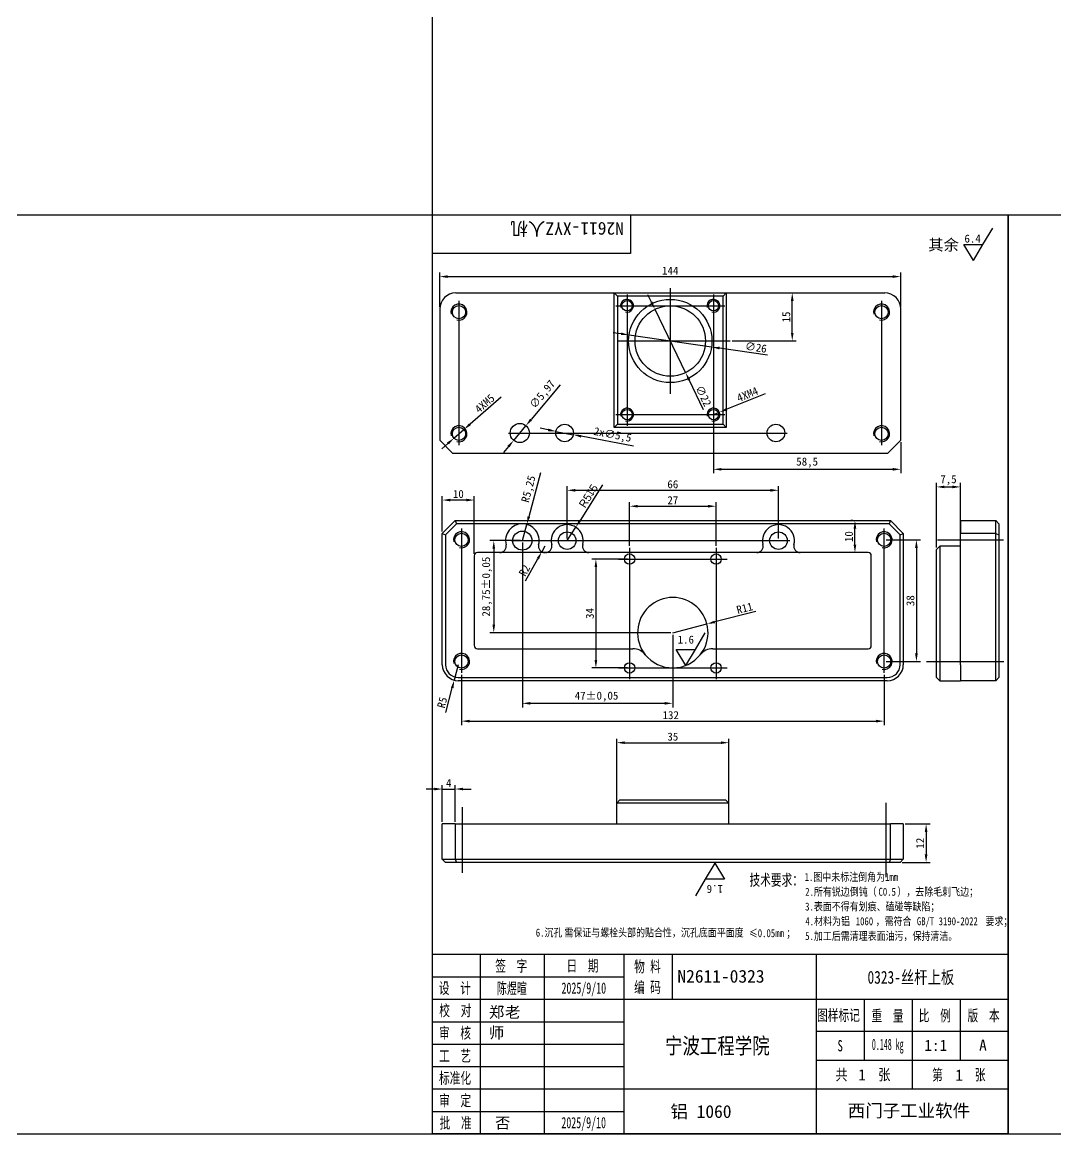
# Model space of a CAD drawing. Header units: millimetres. Extents: x 0 to 6044, y -1712 to 410.
# Drawn here: x 1626 to 1948.8, y -1711.9 to -1364.7 of the extents above; entities that cross this region are included whole.
import ezdxf
from ezdxf.lldxf.tags import DXFTag

# ---------------------------------------------------------------- set-up
doc = ezdxf.new("R2010")
doc.units = ezdxf.units.MM
for name, color, linetype in [('0323-丝杆上板', 7, 'Continuous'), ('Default', 7, 'Continuous'), ('图框', 7, 'Continuous')]:
    doc.layers.add(name, color=color, linetype=linetype)
doc.styles.add('MtXpl_', font='SimSun.ttf')
doc.styles.add('MtXpl__1', font='')
doc.styles.add('MtXpl_gdt_shx', font='gdt.shx')
doc.styles.add('MtXpl_MS_PGothic', font='MS PGothic.ttf')
doc.styles.get('MtXpl__1').set_extended_font_data('SimSun', bold=True)
tags = doc.linetypes.add('CENTER2', pattern=[28.575, 19.05, -3.175, 3.175, -3.175]).pattern_tags.tags
tags[10:11] = [DXFTag(74, 4), DXFTag(75, 0), DXFTag(340, '0'), DXFTag(46, 0.0), DXFTag(50, 0.0), DXFTag(44, 0.0), DXFTag(45, 0.0)]
tags[8:9] = [DXFTag(74, 4), DXFTag(75, 0), DXFTag(340, '0'), DXFTag(46, 0.0), DXFTag(50, 0.0), DXFTag(44, 0.0), DXFTag(45, 0.0)]
tags[6:7] = [DXFTag(74, 4), DXFTag(75, 0), DXFTag(340, '0'), DXFTag(46, 0.0), DXFTag(50, 0.0), DXFTag(44, 0.0), DXFTag(45, 0.0)]
tags[4:5] = [DXFTag(74, 4), DXFTag(75, 0), DXFTag(340, '0'), DXFTag(46, 0.0), DXFTag(50, 0.0), DXFTag(44, 0.0), DXFTag(45, 0.0)]

msp = doc.modelspace()

# ---------------------------------------------------------------- linework, layer by layer
for p, q in [((1754, -1137.973), (1754, -1711.945)), ((1544, -1424.945), (1844.71, -1424.945)), ((1754, -1424.945), (1754, -1711.945)), ((1934, -1424.945), (2144, -1424.945)), ((1811.705, -1610.39), (1811.705, -1588.536)), ((1846.705, -1610.39), (1846.705, -1588.536)), ((1544, -1711.945), (1754, -1711.945)), ((1754, -1711.945), (4874, -1711.945))]:
    msp.add_line(p, q)
at = {"color": 4}
for p, q in [((1926.089, -1434.162), (1929.176, -1429.017)), ((1920.089, -1434.162), (1926.089, -1434.162)), ((1923.089, -1439.162), (1920.089, -1434.162)), ((1923.089, -1439.162), (1926.089, -1434.162)), ((1756.408, -1453.679), (1756.408, -1442.945)), ((1758.908, -1444.195), (1897.908, -1444.195)), ((1900.408, -1453.679), (1900.408, -1442.945)), ((1822.52, -1452.156), (1821.43, -1449.906)), ((1846.533, -1449.304), (1867.76, -1449.304)), ((1823.61, -1454.405), (1833.205, -1474.203)), ((1866.51, -1461.804), (1866.51, -1451.804)), ((1813.069, -1462.074), (1810.595, -1461.714)), ((1815.543, -1462.433), (1841.272, -1466.175)), ((1847.782, -1464.304), (1867.76, -1464.304)), ((1858.796, -1468.723), (1843.746, -1466.535)), ((1793.997, -1477.964), (1784.921, -1488.842)), ((1838.838, -1485.826), (1834.295, -1476.453)), ((1775.6, -1481.831), (1765.854, -1490.307)), ((1858.051, -1480.768), (1846.079, -1485.615)), ((1841.908, -1487.304), (1843.761, -1486.554)), ((1760.848, -1494.661), (1763.967, -1491.948)), ((1779.495, -1495.346), (1783.32, -1490.762)), ((1790.252, -1492.061), (1787.798, -1491.588)), ((1792.707, -1492.534), (1798.108, -1493.575)), ((1841.908, -1490.929), (1841.908, -1505.632)), ((1758.962, -1496.301), (1757.075, -1497.942)), ((1816.928, -1497.201), (1800.563, -1494.048)), ((1900.408, -1495.929), (1900.408, -1505.632)), ((1777.894, -1497.266), (1776.292, -1499.185)), ((1787.919, -1505.51), (1784.226, -1519.187)), ((1844.408, -1504.382), (1897.908, -1504.382)), ((1796.205, -1526.044), (1796.205, -1509.694)), ((1807.28, -1509.234), (1800.227, -1520.338)), ((1862.205, -1526.044), (1862.205, -1509.694)), ((1911.561, -1528.794), (1911.561, -1508.634)), ((1914.061, -1509.884), (1916.561, -1509.884)), ((1919.061, -1527.794), (1919.061, -1508.634)), ((1757.205, -1523.794), (1757.205, -1512.742)), ((1767.205, -1530.794), (1767.205, -1512.742)), ((1798.705, -1510.944), (1859.705, -1510.944)), ((1764.705, -1513.992), (1759.705, -1513.992)), ((1815.705, -1528.294), (1815.705, -1514.664)), ((1818.205, -1515.914), (1840.205, -1515.914)), ((1842.705, -1528.294), (1842.705, -1514.664)), ((1885.47, -1520.419), (1884.845, -1520.419)), ((1782.205, -1526.669), (1783.574, -1521.6)), ((1796.205, -1526.669), (1798.886, -1522.448)), ((1886.095, -1527.919), (1886.095, -1522.919)), ((1781.58, -1526.669), (1772.028, -1526.669)), ((1782.205, -1527.294), (1782.205, -1578.74)), ((1895.83, -1526.419), (1906.548, -1526.419)), ((1773.278, -1529.169), (1773.278, -1552.919)), ((1789.241, -1528.419), (1788.264, -1530.164)), ((1885.47, -1530.419), (1884.845, -1530.419)), ((1905.298, -1528.919), (1905.298, -1561.919)), ((1783.177, -1539.254), (1787.043, -1532.346)), ((1815.08, -1532.419), (1803.924, -1532.419)), ((1805.174, -1534.919), (1805.174, -1563.919)), ((1855.125, -1548.775), (1842.283, -1552.067)), ((1828.58, -1555.419), (1772.028, -1555.419)), ((1829.205, -1555.419), (1839.861, -1552.687)), ((1829.205, -1556.044), (1829.205, -1578.74)), ((1836.254, -1560.655), (1839.341, -1555.51)), ((1830.254, -1560.655), (1836.254, -1560.655)), ((1833.254, -1565.655), (1830.254, -1560.655)), ((1833.254, -1565.655), (1836.254, -1560.655)), ((1762.205, -1565.419), (1760.934, -1570.254)), ((1895.83, -1564.419), (1906.548, -1564.419)), ((1763.205, -1568.544), (1763.205, -1584.305)), ((1815.08, -1566.419), (1803.924, -1566.419)), ((1895.205, -1568.544), (1895.205, -1584.305)), ((1758.285, -1580.329), (1760.298, -1572.672)), ((1784.705, -1577.49), (1826.705, -1577.49)), ((1765.705, -1583.055), (1892.705, -1583.055)), ((1814.205, -1589.786), (1844.205, -1589.786)), ((1757.205, -1614.548), (1757.205, -1603.012)), ((1761.205, -1614.548), (1761.205, -1603.012)), ((1754.705, -1604.262), (1752.205, -1604.262)), ((1757.205, -1604.262), (1761.205, -1604.262)), ((1763.705, -1604.262), (1766.205, -1604.262)), ((1901.83, -1615.173), (1909.566, -1615.173)), ((1908.316, -1617.673), (1908.316, -1624.673)), ((1842.335, -1627.44), (1839.335, -1632.44)), ((1842.335, -1627.44), (1845.335, -1632.44)), ((1900.83, -1627.173), (1909.566, -1627.173)), ((1839.335, -1632.44), (1836.248, -1637.585)), ((1845.335, -1632.44), (1839.335, -1632.44))]:
    msp.add_line(p, q, dxfattribs=at)
for points in [[(1758.908, -1443.778), (1758.908, -1444.612), (1756.408, -1444.195)], [(1897.908, -1443.778), (1897.908, -1444.612), (1900.408, -1444.195)], [(1866.093, -1451.804), (1866.926, -1451.804), (1866.51, -1449.304)], [(1822.895, -1451.974), (1822.145, -1452.337), (1823.61, -1454.405)], [(1813.129, -1461.661), (1813.009, -1462.486), (1815.543, -1462.433)], [(1866.093, -1461.804), (1866.926, -1461.804), (1866.51, -1464.304)], [(1843.806, -1466.122), (1843.686, -1466.947), (1841.272, -1466.175)], [(1834.67, -1476.271), (1833.92, -1476.634), (1833.205, -1474.203)], [(1845.922, -1485.229), (1846.235, -1486.002), (1843.761, -1486.554)], [(1784.601, -1488.575), (1785.241, -1489.109), (1783.32, -1490.762)], [(1765.58, -1489.993), (1766.127, -1490.622), (1763.967, -1491.948)], [(1790.331, -1491.652), (1790.174, -1492.47), (1792.707, -1492.534)], [(1758.688, -1495.987), (1759.235, -1496.616), (1760.848, -1494.661)], [(1777.574, -1496.999), (1778.214, -1497.533), (1779.495, -1495.346)], [(1800.642, -1493.638), (1800.484, -1494.457), (1798.108, -1493.575)], [(1844.408, -1503.965), (1844.408, -1504.798), (1841.908, -1504.382)], [(1897.908, -1503.965), (1897.908, -1504.798), (1900.408, -1504.382)], [(1914.061, -1509.467), (1914.061, -1510.301), (1911.561, -1509.884)], [(1916.561, -1509.467), (1916.561, -1510.301), (1919.061, -1509.884)], [(1759.705, -1513.576), (1759.705, -1514.409), (1757.205, -1513.992)], [(1764.705, -1513.576), (1764.705, -1514.409), (1767.205, -1513.992)], [(1798.705, -1510.527), (1798.705, -1511.361), (1796.205, -1510.944)], [(1859.705, -1510.527), (1859.705, -1511.361), (1862.205, -1510.944)], [(1818.205, -1515.497), (1818.205, -1516.33), (1815.705, -1515.914)], [(1840.205, -1515.497), (1840.205, -1516.33), (1842.705, -1515.914)], [(1783.824, -1519.078), (1784.628, -1519.295), (1783.574, -1521.6)], [(1799.875, -1520.115), (1800.578, -1520.561), (1798.886, -1522.448)], [(1885.678, -1522.919), (1886.512, -1522.919), (1886.095, -1520.419)], [(1772.861, -1529.169), (1773.695, -1529.169), (1773.278, -1526.669)], [(1904.881, -1528.919), (1905.714, -1528.919), (1905.298, -1526.419)], [(1786.68, -1532.142), (1787.407, -1532.549), (1788.264, -1530.164)], [(1885.678, -1527.919), (1886.512, -1527.919), (1886.095, -1530.419)], [(1804.757, -1534.919), (1805.591, -1534.919), (1805.174, -1532.419)], [(1842.179, -1551.663), (1842.386, -1552.47), (1839.861, -1552.687)], [(1772.861, -1552.919), (1773.695, -1552.919), (1773.278, -1555.419)], [(1904.881, -1561.919), (1905.714, -1561.919), (1905.298, -1564.419)], [(1804.757, -1563.919), (1805.591, -1563.919), (1805.174, -1566.419)], [(1759.895, -1572.566), (1760.701, -1572.778), (1760.934, -1570.254)], [(1784.705, -1577.074), (1784.705, -1577.907), (1782.205, -1577.49)], [(1826.705, -1577.074), (1826.705, -1577.907), (1829.205, -1577.49)], [(1765.705, -1582.639), (1765.705, -1583.472), (1763.205, -1583.055)], [(1892.705, -1582.639), (1892.705, -1583.472), (1895.205, -1583.055)], [(1814.205, -1589.37), (1814.205, -1590.203), (1811.705, -1589.786)], [(1844.205, -1589.37), (1844.205, -1590.203), (1846.705, -1589.786)], [(1754.705, -1603.846), (1754.705, -1604.679), (1757.205, -1604.262)], [(1763.705, -1603.846), (1763.705, -1604.679), (1761.205, -1604.262)], [(1907.899, -1617.673), (1908.732, -1617.673), (1908.316, -1615.173)], [(1907.899, -1624.673), (1908.732, -1624.673), (1908.316, -1627.173)]]:
    msp.add_solid(points, dxfattribs=at)
at = {"layer": '0323-丝杆上板', "color": 7, "linetype": 'Continuous'}
for p, q in [((1761.408, -1449.304), (1810.908, -1449.304)), ((1810.908, -1491.304), (1810.908, -1449.304)), ((1810.908, -1449.304), (1845.908, -1449.304)), ((1810.908, -1449.304), (1811.908, -1450.304)), ((1844.908, -1450.304), (1811.908, -1450.304)), ((1811.908, -1450.304), (1811.908, -1490.304)), ((1845.908, -1449.304), (1844.908, -1450.304)), ((1844.908, -1490.304), (1844.908, -1450.304)), ((1845.908, -1449.304), (1895.408, -1449.304)), ((1845.908, -1449.304), (1845.908, -1491.304)), ((1756.408, -1454.304), (1756.408, -1495.304)), ((1900.408, -1495.304), (1900.408, -1454.304)), ((1811.908, -1490.304), (1810.908, -1491.304)), ((1845.908, -1491.304), (1810.908, -1491.304)), ((1811.908, -1490.304), (1844.908, -1490.304)), ((1844.908, -1490.304), (1845.908, -1491.304)), ((1760.408, -1499.304), (1756.408, -1495.304)), ((1900.408, -1495.304), (1896.408, -1499.304)), ((1760.408, -1499.304), (1896.408, -1499.304)), ((1757.205, -1524.419), (1761.205, -1520.419)), ((1761.205, -1520.419), (1897.205, -1520.419)), ((1761.205, -1520.419), (1761.62, -1521.419)), ((1897.205, -1520.419), (1896.791, -1521.419)), ((1897.205, -1520.419), (1901.205, -1524.419)), ((1919.061, -1520.419), (1930.061, -1520.419)), ((1919.061, -1520.419), (1919.061, -1524.419)), ((1930.061, -1524.419), (1930.061, -1520.419)), ((1930.061, -1520.419), (1931.061, -1521.419)), ((1761.62, -1521.419), (1758.205, -1524.833)), ((1782.205, -1521.419), (1761.62, -1521.419)), ((1896.791, -1521.419), (1782.205, -1521.419)), ((1900.205, -1524.833), (1896.791, -1521.419)), ((1931.061, -1521.419), (1931.061, -1524.833)), ((1757.205, -1524.419), (1758.205, -1524.833)), ((1757.205, -1565.419), (1757.205, -1524.419)), ((1758.205, -1524.833), (1758.205, -1565.419)), ((1900.205, -1524.833), (1901.205, -1524.419)), ((1900.205, -1565.419), (1900.205, -1524.833)), ((1901.205, -1524.419), (1901.205, -1565.419)), ((1930.061, -1524.419), (1919.061, -1524.419)), ((1919.061, -1565.419), (1919.061, -1524.419)), ((1930.061, -1524.419), (1931.061, -1524.833)), ((1930.061, -1565.419), (1930.061, -1524.419)), ((1931.061, -1524.833), (1931.061, -1565.419)), ((1775.17, -1530.419), (1768.205, -1530.419)), ((1789.241, -1530.419), (1775.17, -1530.419)), ((1789.428, -1530.419), (1789.241, -1530.419)), ((1802.983, -1530.419), (1789.428, -1530.419)), ((1855.428, -1530.419), (1802.983, -1530.419)), ((1868.983, -1530.419), (1855.428, -1530.419)), ((1890.205, -1530.419), (1868.983, -1530.419)), ((1911.561, -1529.419), (1912.561, -1528.419)), ((1911.561, -1569.419), (1911.561, -1529.419)), ((1919.061, -1528.419), (1912.561, -1528.419)), ((1912.561, -1528.419), (1912.561, -1570.419)), ((1767.205, -1531.419), (1767.205, -1559.419)), ((1891.205, -1559.419), (1891.205, -1531.419)), ((1768.205, -1560.419), (1816.715, -1560.419)), ((1841.695, -1560.419), (1890.205, -1560.419)), ((1919.061, -1565.419), (1919.061, -1570.419)), ((1930.061, -1570.419), (1930.061, -1565.419)), ((1931.061, -1565.419), (1931.061, -1569.419)), ((1762.205, -1569.419), (1896.205, -1569.419)), ((1896.205, -1570.419), (1762.205, -1570.419)), ((1912.561, -1570.419), (1911.561, -1569.419)), ((1912.561, -1570.419), (1919.061, -1570.419)), ((1930.061, -1570.419), (1919.061, -1570.419)), ((1931.061, -1569.419), (1930.061, -1570.419)), ((1812.705, -1607.673), (1811.705, -1608.673)), ((1811.705, -1615.173), (1811.705, -1608.673)), ((1846.705, -1608.673), (1811.705, -1608.673)), ((1812.705, -1607.673), (1845.705, -1607.673)), ((1845.705, -1607.673), (1846.705, -1608.673)), ((1846.705, -1615.173), (1846.705, -1608.673)), ((1757.205, -1626.173), (1757.205, -1615.173)), ((1761.205, -1615.173), (1757.205, -1615.173)), ((1761.205, -1615.173), (1761.205, -1626.173)), ((1761.205, -1615.173), (1897.205, -1615.173)), ((1897.205, -1626.173), (1897.205, -1615.173)), ((1901.205, -1615.173), (1897.205, -1615.173)), ((1901.205, -1615.173), (1901.205, -1626.173)), ((1757.205, -1626.173), (1761.205, -1626.173)), ((1757.205, -1626.173), (1758.205, -1627.173)), ((1761.62, -1627.173), (1758.205, -1627.173)), ((1761.205, -1626.173), (1897.205, -1626.173)), ((1761.205, -1626.173), (1761.62, -1627.173)), ((1782.205, -1627.173), (1761.62, -1627.173)), ((1896.791, -1627.173), (1782.205, -1627.173)), ((1897.205, -1626.173), (1896.791, -1627.173)), ((1900.205, -1627.173), (1896.791, -1627.173)), ((1897.205, -1626.173), (1901.205, -1626.173)), ((1900.205, -1627.173), (1901.205, -1626.173))]:
    msp.add_line(p, q, dxfattribs=at)
for centre, radius in [((1828.408, -1464.304), 13), ((1762.408, -1455.304), 2.067), ((1814.908, -1453.304), 1.621), ((1828.408, -1464.304), 11), ((1841.908, -1453.304), 1.621), ((1894.408, -1455.304), 2.067), ((1814.908, -1487.304), 1.621), ((1841.908, -1487.304), 1.621), ((1762.408, -1493.304), 2.067), ((1781.408, -1493.054), 2.985), ((1795.408, -1493.054), 2.75), ((1861.408, -1493.054), 2.75), ((1894.408, -1493.304), 2.067), ((1782.205, -1526.669), 2.985), ((1796.205, -1526.669), 2.75), ((1862.205, -1526.669), 2.75), ((1763.205, -1526.419), 2.067), ((1895.205, -1526.419), 2.067), ((1815.705, -1532.419), 1.621), ((1842.705, -1532.419), 1.621), ((1763.205, -1564.419), 2.067), ((1895.205, -1564.419), 2.067), ((1815.705, -1566.419), 1.621), ((1842.705, -1566.419), 1.621)]:
    msp.add_circle(centre, radius, dxfattribs=at)
for centre, radius, start, end in [((1761.408, -1454.304), 5, 90, 180), ((1814.908, -1453.304), 2, 255, 195), ((1841.908, -1453.304), 2, 255, 195), ((1895.408, -1454.304), 5, 0, 90), ((1762.408, -1455.304), 2.5, 255, 195), ((1894.408, -1455.304), 2.5, 255, 195), ((1814.908, -1487.304), 2, 255, 195), ((1841.908, -1487.304), 2, 255, 195), ((1762.408, -1493.304), 2.5, 255, 195), ((1894.408, -1493.304), 2.5, 255, 195), ((1763.205, -1526.419), 2.5, 255, 195), ((1782.205, -1526.669), 5.25, 90, 193.96796), ((1782.205, -1526.669), 5.25, 346.03204, 90), ((1796.205, -1526.669), 5, 345.52249, 194.47751), ((1862.205, -1526.669), 5, 345.52249, 194.47751), ((1895.205, -1526.419), 2.5, 255, 195), ((1768.205, -1531.419), 1, 90, 180), ((1775.17, -1528.419), 2, 270, 13.96796), ((1789.241, -1528.419), 2, 166.03204, 270), ((1789.428, -1528.419), 2, 270, 14.47751), ((1802.983, -1528.419), 2, 165.52249, 270), ((1855.428, -1528.419), 2, 270, 14.47751), ((1868.983, -1528.419), 2, 165.52249, 270), ((1890.205, -1531.419), 1, 0, 90), ((1829.205, -1555.419), 11, 321.31781, 218.68219), ((1763.205, -1564.419), 2.5, 255, 195), ((1768.205, -1559.419), 1, 180, 270), ((1816.715, -1565.419), 5, 38.68219, 90), ((1829.205, -1555.419), 11, 218.68219, 321.31781), ((1841.695, -1565.419), 5, 90, 141.31781), ((1890.205, -1559.419), 1, 270, 0), ((1895.205, -1564.419), 2.5, 255, 195), ((1762.205, -1565.419), 5, 180, 270), ((1762.205, -1565.419), 4, 180, 270), ((1896.205, -1565.419), 4, 270, 0), ((1896.205, -1565.419), 5, 270, 0)]:
    msp.add_arc(centre, radius, start, end, dxfattribs=at)
at = {"layer": 'Default', "color": 7, "linetype": 'CENTER2'}
for p, q in [((1828.408, -1447.804), (1828.408, -1480.804)), ((1814.908, -1449.804), (1814.908, -1490.804)), ((1841.908, -1449.804), (1841.908, -1490.804)), ((1762.408, -1451.804), (1762.408, -1496.804)), ((1811.408, -1453.304), (1845.408, -1453.304)), ((1894.408, -1451.804), (1894.408, -1496.804)), ((1811.908, -1464.304), (1847.157, -1464.304)), ((1811.408, -1487.304), (1845.408, -1487.304)), ((1777.908, -1493.054), (1864.908, -1493.054)), ((1763.205, -1522.919), (1763.205, -1567.919)), ((1895.205, -1567.919), (1895.205, -1522.919)), ((1778.705, -1526.669), (1865.705, -1526.669)), ((1911.863, -1526.419), (1932.484, -1526.419)), ((1815.705, -1528.919), (1815.705, -1569.919)), ((1842.705, -1528.919), (1842.705, -1569.919)), ((1812.205, -1532.419), (1846.205, -1532.419)), ((1908.407, -1564.419), (1932.634, -1564.419)), ((1812.205, -1566.419), (1846.205, -1566.419)), ((1763.401, -1609.903), (1763.401, -1630.393)), ((1895.753, -1608.597), (1895.753, -1631.805))]:
    msp.add_line(p, q, dxfattribs=at)
at = {"layer": 'Default', "color": 7, "linetype": 'Continuous'}
for p, q in [((1769, -1655.945), (1769, -1711.945)), ((1789, -1655.945), (1789, -1711.945)), ((1829, -1655.945), (1829, -1669.945)), ((1754, -1662.945), (1814, -1662.945)), ((1754, -1669.945), (1934, -1669.945)), ((1904, -1669.942), (1904, -1697.945)), ((1754, -1676.945), (1814, -1676.945)), ((1874, -1688.942), (1934, -1688.942))]:
    msp.add_line(p, q, dxfattribs=at)
at = {"layer": '图框', "color": 7, "linetype": 'Continuous'}
for p, q in [((1754, -1424.945), (1934, -1424.945)), ((1816, -1424.945), (1816, -1436.945)), ((1934, -1424.945), (1934, -1711.945)), ((1934, -1711.945), (1934, -1424.945)), ((1816, -1436.945), (1754, -1436.945)), ((1934, -1655.945), (1754, -1655.945)), ((1814, -1711.945), (1814, -1655.945)), ((1874, -1655.945), (1874, -1711.945)), ((1874, -1669.945), (1934, -1669.945)), ((1889, -1669.942), (1889, -1688.942)), ((1919, -1669.942), (1919, -1688.942)), ((1874, -1679.945), (1934, -1679.945)), ((1754, -1683.945), (1814, -1683.945)), ((1754, -1690.945), (1814, -1690.945)), ((1754, -1697.945), (1934, -1697.945)), ((1754, -1704.945), (1814, -1704.945)), ((1934, -1711.945), (1754, -1711.945))]:
    msp.add_line(p, q, dxfattribs=at)

# ---------------------------------------------------------------- texts
at = {"color": 4, "style": 'MtXpl_'}
msp.add_text('其余', height=3.5, dxfattribs=at).set_placement((1908.988, -1436.023))
at = {"color": 4}
for s, p in [('6.4', (1920.297, -1433.564)), ('1.6', (1830.713, -1558.837))]:
    msp.add_text(s, height=2.5, dxfattribs=at).set_placement(p)
at = {"color": 40, "true_color": 0xf8d731, "style": 'MtXpl_', "width": 0.8}
for s, p in [('1.图中未标注倒角为1mm', (1870.384, -1632.982)), ('2.所有锐边倒钝（', (1870.563, -1637.595)), ('C0.5', (1893.446, -1637.595)), ('），去除毛刺飞边；', (1899.347, -1637.595)), ('3.表面不得有划痕、磕碰等缺陷；', (1870.541, -1642.209)), ('4.材料为铝 ', (1870.608, -1646.809)), ('1060', (1886.34, -1646.809)), ('，需符合 ', (1892.555, -1646.809)), ('GB/T 3190-2022 ', (1905.427, -1646.809)), ('要求；', (1926.86, -1646.809)), ('6.沉孔', (1786.403, -1650.352)), ('需保证与螺栓头部的贴合性，沉孔底面平面度', (1795.321, -1650.352)), ('≤0.05mm', (1853.015, -1650.527)), ('；', (1864.641, -1650.527)), ('5.加工后需清理表面油污，保持清洁。', (1870.541, -1651.422))]:
    msp.add_text(s, height=2.5, dxfattribs=at).set_placement(p)
at = {"color": 4}
msp.add_text('1.6', height=2.5, rotation=180, dxfattribs=at).set_placement((1844.876, -1634.258))
for s, style, p in [('郑', 'MtXpl_', (1771.781, -1675.726)), ('老', 'MtXpl_MS_PGothic', (1776.786, -1675.726)), ('师', 'MtXpl_', (1771.781, -1682.126))]:
    msp.add_text(s, height=3.5, dxfattribs=dict(style=style)).set_placement(p)
at = {"color": 4, "char_height": 2.5, "attachment_point": 5}
for s, insert in [('144', (1828.408, -1442.32)), ('58,5', (1871.158, -1502.298)), ('7,5', (1915.311, -1507.801)), ('66', (1829.205, -1509.069)), ('10', (1762.205, -1512.117)), ('27', (1829.205, -1514.039)), ('47±0,05', (1805.386, -1575.407)), ('132', (1828.561, -1581.18)), ('35', (1829.205, -1587.911)), ('4', (1759.205, -1602.387))]:
    msp.add_mtext(s, dxfattribs=dict(at, insert=insert))
for s, insert, rotation in [('15', (1864.635, -1456.804), 90), ('∅26', (1855.149, -1466.298), 351.72611), ('∅5,97', (1788.66, -1481.109), 50.16203), ('∅22', (1838.799, -1481.447), 295.85646), ('4XM4', (1852.52, -1480.985), 22.04059), ('4XM5', (1770.44, -1483.834), 41.01291), ('2x∅5,5', (1810.367, -1493.815), 349.09199), ('R5,25', (1784.387, -1510.598), 74.88756), ('10', (1884.22, -1525.419), 90), ('28,75±0,05', (1771.195, -1541.044), 90), ('R2', (1782.863, -1535.975), 60.7664), ('38', (1903.423, -1545.419), 90), ('34', (1803.299, -1549.419), 90), ('R11', (1851.633, -1547.734), 14.37726), ('R5', (1757.16, -1577.232), 75.26759), ('12', (1906.441, -1621.173), 90)]:
    msp.add_mtext(s, dxfattribs=dict(at, insert=insert, rotation=rotation))
at = {"color": 4, "insert": (1802.841, -1512.726), "char_height": 2.5, "width": 4.16667, "attachment_point": 5, "rotation": 57.57526, "style": 'MtXpl_gdt_shx'}
msp.add_mtext('R5x5', dxfattribs=at)
at = {"layer": 'Default', "color": 7, "style": 'MtXpl_', "width": 0.7}
msp.add_text('技术要求：', height=3.5, dxfattribs=at).set_placement((1853.148, -1634.423))
at = {"layer": '图框', "color": 7, "style": 'MtXpl_'}
for s, width, p in [('签  字', 0.7, (1773.723, -1661.271)), ('日  期', 0.7, (1795.989, -1661.219)), ('物 料', 0.7, (1817.115, -1661.487)), ('设  计', 0.7, (1756.128, -1668.211)), ('编 码', 0.7, (1817.128, -1667.926)), ('校  对', 0.7, (1756.249, -1675.182)), ('图样标记', 0.7, (1874.277, -1676.666)), ('重  量', 0.7, (1891.242, -1676.822)), ('比  例', 0.7, (1906.014, -1676.801)), ('版  本', 0.7, (1921.247, -1676.735)), ('审  核', 0.7, (1756.155, -1682.206)), ('S', 0.7, (1880.65, -1686.194)), ('工  艺', 0.7, (1756.169, -1689.368)), ('标准化', 0.7, (1756.166, -1696.287)), ('共     张', 0.8, (1880.001, -1695.212)), ('第      张', 0.7, (1910.199, -1695.265)), ('审  定', 0.7, (1756.186, -1703.302)), ('批  准', 0.7, (1756.345, -1710.291))]:
    msp.add_text(s, height=3.5, dxfattribs=dict(at, width=width)).set_placement(p)
at = {"layer": '图框', "color": 7, "style": 'MtXpl__1'}
msp.add_text('西门子工业软件', height=4, dxfattribs=at).set_placement((1883.859, -1706.733))
at = {"layer": '图框', "color": 7, "linetype": 'Continuous', "insert": (1796.222, -1431.202), "char_height": 4, "attachment_point": 2, "rotation": 180}
msp.add_mtext('{\\pxsm0.9;\\f宋体|b0||i0||c0|p34;\\W1.;N2611-XYZ人机\\P}', dxfattribs=at)
at = {"layer": '图框', "color": 7, "linetype": 'Continuous'}
for s, insert, char_height, attachment_point in [('{\\pxsm0.9;\\f宋体|b0||i0||c0|p34;\\W1.;N2611-0323\\P}', (1844.247, -1660.747), 4, 2), ('{\\pxsm0.9;\\f宋体|b0||i0||c0|p34;\\W0.764489887;0323-丝杆上板\\P}', (1903.568, -1661.068), 4, 2), ('{\\pxsm0.9;\\f宋体|b0||i0||c0|p34;\\W0.6507936508;陈煜暄\\P}', (1778.939, -1664.77), 3.5, 2), ('{\\pxsm0.9;\\f宋体|b0||i0||c0|p34;\\W0.6507936508;2025/9/10\\P}', (1801.397, -1664.681), 3.5, 2), ('{\\pxsm0.9;\\f宋体|b0||i0||c0|p34;\\W0.7996880969;宁波工程学院\\P}', (1843.106, -1681.977), 5, 2), ('{\\pxsm0.9;\\f宋体|b0||i0||c0|p34;\\W0.4338673331;0.148 kg\\P}', (1896.353, -1682.269), 3.5, 2), ('{\\pxsm0.9;\\f宋体|b0||i0||c0|p34;\\W1.;1:1\\P}', (1911.332, -1682.581), 3.5, 2), ('{\\pxsm0.9;\\f宋体|b0||i0||c0|p34;\\W1.;A\\P}', (1926.073, -1682.527), 3.5, 2), ('{\\pxsm0.9;\\f宋体|b0||i0||c0|p34;\\W1.;1\\P}', (1889.497, -1691.796), 3.5, 3), ('{\\pxsm0.9;\\f宋体|b0||i0||c0|p34;\\W1.;1\\P}', (1918.637, -1691.869), 3.5, 2), ('{\\pxsm0.9;\\f宋体|b0||i0||c0|p34;\\W1.;铝 1060\\P}', (1838.007, -1702.998), 4, 2), ('{\\pxsm0.9;\\f宋体|b0||i0||c0|p34;\\W1.;否\\P}', (1776.086, -1706.797), 3.5, 2), ('{\\pxsm0.9;\\f宋体|b0||i0||c0|p34;\\W0.6507936508;2025/9/10\\P}', (1801.361, -1706.72), 3.5, 2)]:
    msp.add_mtext(s, dxfattribs=dict(at, insert=insert, char_height=char_height, attachment_point=attachment_point))

doc.saveas('drawing.dxf')
